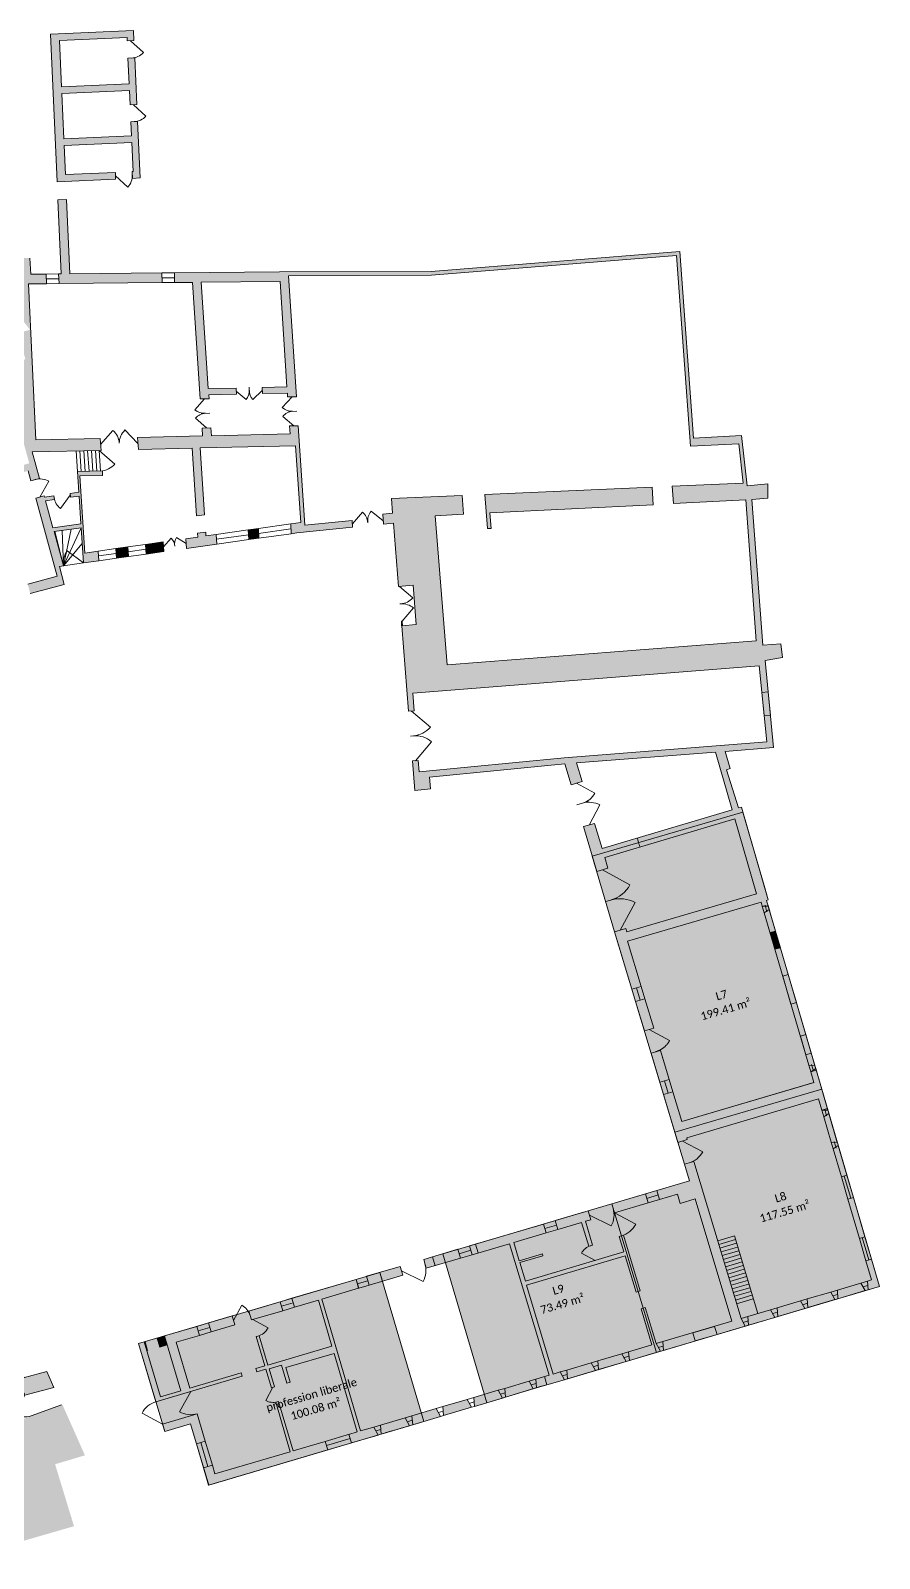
# Model space of a CAD drawing. Header units: centimetres. Extents: x 11703646 to 11712539, y 12092162 to 12100828.
# Drawn here: x 11708148 to 11712539, y 12092918 to 12100828 of the extents above; entities that cross this region are included whole.
import ezdxf

# ---------------------------------------------------------------- set-up
doc = ezdxf.new("R2010")
doc.units = ezdxf.units.CM
doc.header["$LTSCALE"] = 5
doc.linetypes.add('Lijnpatroon-11', pattern=[1.058075, 0.705383, -0.352692])
for name, color, linetype, lineweight in [('_Nieuw-4 massa', 7, 'Continuous', 5), ('Bestaand-4 massa', 7, 'Continuous', 9), ('Tekst-beschrijving', 7, 'Lijnpatroon-11', 13)]:
    doc.layers.add(name, color=color, linetype=linetype, lineweight=lineweight)
doc.layers.add('Bestaand-2 aanzicht', color=7, linetype='Continuous', lineweight=13, true_color=0x555555)
doc.layers.add('Oppervlakte-netto', color=5, linetype='Continuous', lineweight=5, true_color=0x0000ff)
doc.styles.add('Corbel', font='')
doc.styles.get('Corbel').set_extended_font_data('Corbel')

msp = doc.modelspace()

# ---------------------------------------------------------------- hatches: boundary and pattern name
at = {"layer": '_Nieuw-4 massa', "linetype": 'Continuous', "lineweight": 0, "true_color": 0x324a9a}
for points in [[(11711931.4, 12097401.2), (11711943.1, 12097281.8), (11711975, 12097284.3), (11711963.3, 12097403.7)], [(11711973.5, 12096157.7), (11711998.7, 12096071.3), (11712027.2, 12096079.7), (11712002, 12096166)], [(11712039.4, 12095932.2), (11712081.4, 12095788.2), (11712109.9, 12095796.5), (11712067.9, 12095940.5)], [(11712130.2, 12095621.1), (11712158.3, 12095525.2), (11712186.7, 12095533.5), (11712158.7, 12095629.5)], [(11711574.2, 12094086.3), (11711586.8, 12094043.8), (11711699.2, 12094077.1), (11711686.4, 12094119.4)]]:
    msp.add_hatch(color=175, dxfattribs=at).paths.add_polyline_path(points)
at = {"layer": 'Bestaand-4 massa', "linetype": 'Continuous', "lineweight": 0}
for points in [[(11708680.7, 12100827.6), (11708251.1, 12100808.2), (11708285.6, 12100045), (11708588.2, 12100058.7), (11708586.7, 12100093.6), (11708328.9, 12100082), (11708322.2, 12100231.9), (11708671.8, 12100247.6), (11708678.6, 12100097.8), (11708673.6, 12100097.6), (11708675.2, 12100062.6), (11708715.1, 12100064.4), (11708701.9, 12100357.1), (11708666.9, 12100355.5), (11708670.2, 12100282.6), (11708320.6, 12100266.8), (11708310, 12100501.6), (11708659.6, 12100517.4), (11708663, 12100442.4), (11708698, 12100444), (11708687.1, 12100685.8), (11708652.1, 12100684.2), (11708658.1, 12100552.3), (11708308.4, 12100536.6), (11708297.6, 12100775.3), (11708647.3, 12100791.1), (11708648, 12100774.1), (11708683, 12100775.7)], [(11708701.6, 12098721), (11709037.9, 12098728.9), (11709035.2, 12098769.8), (11709081.2, 12098770.9), (11709083.9, 12098729.9), (11709490.8, 12098739.5), (11709488, 12098780.5), (11709533.1, 12098780.5), (11709567.2, 12098266.6), (11709811.3, 12098290.8), (11709814.1, 12098255.9), (11709524.7, 12098227.2), (11709495.6, 12098223.1), (11709493.8, 12098273.3), (11709545.7, 12098280.7), (11709519.4, 12098678.2), (11709025.4, 12098666.6), (11709048.4, 12098320.5), (11709006.6, 12098314.6), (11708983.4, 12098665.6), (11708705.7, 12098659)], [(11708146.6, 12097912.7), (11708322.5, 12097960.7), (11708297.1, 12098053.8), (11708317.7, 12098056.7), (11708269.4, 12098233.8), (11708409.8, 12098253.9), (11708421.9, 12098071.4), (11708500.9, 12098082.5), (11708497.6, 12098132.6), (11708429.6, 12098123), (11708403.2, 12098522.1), (11708521.1, 12098524.9), (11708519.6, 12098547.6), (11708390.5, 12098544.6), (11708397.6, 12098438), (11708352.4, 12098431.5), (11708355.2, 12098411.7), (11708398.9, 12098418), (11708408.5, 12098273.9), (11708264.1, 12098253.2), (11708225.9, 12098393.2), (11708271.1, 12098399.7), (11708268.3, 12098419.5), (11708220.6, 12098412.6), (11708219, 12098418.6), (11708174.6, 12098406.5), (11708284.9, 12098002.3), (11708133.4, 12097961)], [(11710497.4, 12098425.8), (11711362.9, 12098464.2), (11711369.7, 12098373.2), (11710524.2, 12098330.2), (11710530.6, 12098250.4), (11710511.6, 12098249.4)], [(11708951.3, 12098196.7), (11709013.9, 12098205.5), (11709012.5, 12098225.5), (11709054.2, 12098231.4), (11709055.6, 12098211.4), (11709108.1, 12098218.8), (11709111.4, 12098168.8), (11708954.6, 12098146.7)], [(11709329.8, 12098199.7), (11709277.2, 12098192.2), (11709273.9, 12098242.2), (11709326.5, 12098249.7)], [(11708654.8, 12098104.3), (11708592.2, 12098095.5), (11708588.9, 12098145.5), (11708651.5, 12098154.3)], [(11708746.1, 12098117.2), (11708742.8, 12098167.2), (11708834.2, 12098180.1), (11708837.5, 12098130.1)], [(11711403.7, 12095383.1), (11711358.3, 12095534), (11711406.3, 12095548.1), (11711451.7, 12095397.2)], [(11712321.5, 12095072), (11712277.8, 12095221.8), (11712252, 12095204.3), (11712290.4, 12095072.8)], [(11712342.8, 12094893.3), (11712300.5, 12095038.2), (11712326.3, 12095055.6), (11712371.3, 12094901.7)], [(11711154.8, 12094753.8), (11711328.7, 12094805.1), (11711342.3, 12094759.1), (11711168.6, 12094707.8)], [(11712464.3, 12094583), (11712404.9, 12094786.5), (11712376.5, 12094778.1), (11712435.9, 12094574.6)], [(11711032.3, 12094717.5), (11710979.8, 12094702), (11710861.6, 12094667.1), (11710875.2, 12094621), (11710998.4, 12094657.5), (11711035.6, 12094533.9), (11711055.7, 12094539.9), (11711018.6, 12094663.4), (11711046, 12094671.5)], [(11710358.2, 12094518.2), (11710181.7, 12094466.1), (11710195.3, 12094420.1), (11710371.8, 12094472.2)], [(11710059.9, 12094430.1), (11709885.4, 12094378.5), (11709899, 12094332.4), (11710073.5, 12094384)], [(11712481.2, 12094309.1), (11712478, 12094353.4), (11712498.7, 12094359.6), (11712469.5, 12094459.4), (11712498, 12094467.8), (11712539.3, 12094326.3)], [(11709500.5, 12094264.7), (11709831.7, 12094362.6), (11709845.3, 12094316.6), (11709654.1, 12094260.1), (11709855, 12093578), (11709923.4, 12093598.3), (11709945.7, 12093556.7), (11709808.5, 12093516.2), (11709795.4, 12093560.4), (11709837.7, 12093572.9), (11709717.9, 12093979.6), (11709468.6, 12093905.9), (11709490.9, 12093830.2), (11709473.6, 12093825.1), (11709446.2, 12093918.1), (11709382, 12093899.1), (11709409.4, 12093806.1), (11709394, 12093801.5), (11709365.8, 12093897.4), (11709317.8, 12093883.3), (11709312.7, 12093900.5), (11709360.7, 12093914.7), (11709316, 12094066.3), (11709331.4, 12094070.8), (11709376, 12093919.2), (11709706.9, 12094017.1), (11709636.8, 12094254.9), (11709514.1, 12094218.7)], [(11712324.9, 12094262.7), (11712464.9, 12094304.3), (11712443.5, 12094343.2), (11712321.7, 12094307.2)], [(11712014.3, 12094170.6), (11712153.3, 12094211.8), (11712131.8, 12094251.1), (11712011, 12094215.4)], [(11712169.6, 12094216.7), (11712308.6, 12094257.9), (11712287.1, 12094297), (11712166.3, 12094261.3)], [(11709069, 12094137.1), (11709082.6, 12094091.1), (11709204.3, 12094127.1), (11709190.7, 12094173.1)], [(11709277.1, 12094198.7), (11709290.6, 12094152.6), (11709452.7, 12094200.5), (11709439.1, 12094246.6)], [(11711858.1, 12094170.2), (11711976.4, 12094205.2), (11711998, 12094165.8), (11711861.5, 12094125.3)], [(11708706.8, 12094030.1), (11708796.7, 12093729.2), (11709243, 12093861.2), (11709237.9, 12093878.4), (11708971.3, 12093799.6), (11708901.3, 12094037.5), (11709021.2, 12094072.8), (11709007.6, 12094119), (11708841.6, 12094070.1), (11708925.3, 12093786), (11708820.3, 12093755), (11708735.6, 12094038.7)], [(11708735.6, 12094038.7), (11708740.4, 12094040), (11708753.9, 12093994.1), (11708749.3, 12093992.7)], [(11708802.7, 12094058.4), (11708816.2, 12094012.5), (11708855.2, 12094023.9), (11708841.6, 12094070.1)], [(11711086.5, 12093895.4), (11711083, 12093941.1), (11711207.5, 12093977.9), (11711229.3, 12093937.7)], [(11710921.7, 12093893.4), (11711047.4, 12093930.5), (11711070.2, 12093890.5), (11710926.4, 12093847.9)], [(11710445.1, 12093705.1), (11710441.3, 12093751.3), (11710567, 12093788.4), (11710588.9, 12093747.8)], [(11710605.2, 12093752.6), (11710601.5, 12093798.5), (11710727.1, 12093835.8), (11710748.6, 12093796.5)], [(11709088.6, 12093401.5), (11709102.2, 12093355.5), (11709491.5, 12093470.6), (11709416.1, 12093726.7), (11709431.4, 12093731.2), (11709506.9, 12093475.1), (11709672.8, 12093524.2), (11709685.8, 12093479.8), (11709069.4, 12093297), (11709042.5, 12093387.9)], [(11710124.9, 12093610.1), (11710121, 12093656.6), (11710246.7, 12093693.7), (11710268.7, 12093652.8)], [(11710285, 12093657.6), (11710281.2, 12093703.8), (11710406.8, 12093741), (11710428.8, 12093700.3)], [(11708831.2, 12093613.6), (11709010.4, 12093667.1), (11709052.2, 12093525.3), (11709006.1, 12093511.7), (11708975.7, 12093615), (11708842.7, 12093575.3)], [(11709961.9, 12093561.7), (11709958, 12093608.4), (11710086.5, 12093646.3), (11710108.6, 12093605.3)]]:
    msp.add_hatch(color=7, dxfattribs=at).paths.add_polyline_path(points)
at = {"layer": 'Bestaand-4 massa', "linetype": 'Continuous', "lineweight": 0, "transparency": 33554687}
for points in [[(11708293.1, 12099567.4), (11708295.4, 12099517.4), (11708828.2, 12099522.6), (11708827.7, 12099572.6), (11708352.1, 12099567.9), (11708334.7, 12099953.1), (11708289.8, 12099951.1), (11708307.1, 12099567.5)], [(11708174.7, 12098708.6), (11708138.3, 12099515.9), (11708230.3, 12099516.8), (11708228.1, 12099566.7), (11708149, 12099566), (11708145.2, 12099649.9), (11708082.2, 12099649.3), (11708096, 12099343.3), (11708144.8, 12099278.4), (11708084.3, 12099261.9), (11708121.4, 12099125.9), (11707988.3, 12099089.6), (11708082.5, 12098744.2), (11707459.3, 12098574.2), (11707466.4, 12098548.1), (11707516.5, 12098561.8), (11707523.1, 12098537.7), (11707542.8, 12098543), (11707536.2, 12098567.2), (11707786, 12098635.3), (11707792.6, 12098611.2), (11707807.1, 12098615.2), (11707800.5, 12098639.3), (11707975.1, 12098686.9), (11707985.7, 12098648.3), (11708000.1, 12098652.3), (11707989.6, 12098690.9), (11708104.4, 12098722.2), (11708141.3, 12098587.1), (11708026.5, 12098555.8), (11708025.1, 12098560.6), (11708010.7, 12098556.7), (11708012, 12098551.9), (11707837.4, 12098504.2), (11707830.8, 12098528.3), (11707816.3, 12098524.4), (11707822.9, 12098500.3), (11707573, 12098432.1), (11707566.4, 12098456.2), (11707546.8, 12098450.9), (11707553.4, 12098426.7), (11707522.5, 12098418.3), (11707532, 12098383.6), (11707562.9, 12098392), (11707618.9, 12098186.5), (11707638.6, 12098191.9), (11707582.5, 12098397.4), (11708135.9, 12098548.3), (11708149.9, 12098497.2), (11708194.2, 12098509.3), (11708156.9, 12098646.1), (11708512.5, 12098654.5), (11708508.4, 12098716.4)], [(11711791.3, 12096746.2), (11711903.5, 12096359.2), (11711232.3, 12096162.3), (11711227.2, 12096179.4), (11711169.7, 12096162.4), (11711258.9, 12095865.1), (11711306.8, 12095879.1), (11711236.3, 12096113.5), (11711927.2, 12096316.1), (11711933.4, 12096295), (11711964.6, 12096294.2), (11711955.7, 12096324.5), (11711964.4, 12096328.2), (11711825.2, 12096808), (11711810.2, 12096803.6), (11711748.8, 12097001), (11711767.1, 12097007.3), (11711740.9, 12097095.9), (11711991.5, 12097115.5), (11711947.4, 12097565.8), (11712038.6, 12097581.3), (11712030.1, 12097653.5), (11711935.7, 12097646.6), (11711880.1, 12098399.2), (11711962.5, 12098406.9), (11711962.5, 12098480.9), (11711854.4, 12098470.8), (11711826, 12098731.6), (11711578.2, 12098718.1), (11711506.4, 12099684.1), (11710220.2, 12099581.1), (11709435.2, 12099578.5), (11708892.7, 12099573.2), (11708893.2, 12099523.2), (11708985.2, 12099524.1), (11709025.2, 12098920.6), (11709071.2, 12098921.7), (11709069.8, 12098941.7), (11709213.6, 12098945.1), (11709211.4, 12098977.1), (11709067.7, 12098973.8), (11709031.3, 12099524.5), (11709438.5, 12099528.5), (11709474.6, 12098983.3), (11709345.5, 12098980.3), (11709347.7, 12098948.2), (11709476.7, 12098951.3), (11709478.1, 12098931.3), (11709523.1, 12098932.3), (11709481.6, 12099558.6), (11710221.8, 12099561.1), (11711488.8, 12099662.6), (11711562.2, 12098675.3), (11711811.8, 12098689), (11711833.9, 12098485.2), (11711467.9, 12098468.9), (11711474.6, 12098378.5), (11711848.2, 12098397.6), (11711902, 12097668.5), (11710303.6, 12097543.6), (11710241.4, 12098315.8), (11710388.3, 12098323.2), (11710380.5, 12098420.6), (11710014.8, 12098404.4), (11710020.9, 12098328.7), (11709970.2, 12098323.7), (11709974.3, 12098271.8), (11710025.1, 12098276.9), (11710051.6, 12097948.9), (11710127.1, 12097956.4), (11710143.5, 12097753), (11710068.1, 12097745.5), (11710103.8, 12097303.8), (11710133.3, 12097306.2), (11710125.9, 12097398), (11711918, 12097538.1), (11711956.5, 12097144.9), (11710908.9, 12097063), (11710158.7, 12096989.6), (11710154, 12097049), (11710124.1, 12097046.6), (11710136.3, 12096894), (11710217, 12096901.9), (11710212.1, 12096962.7), (11710912, 12097031.1), (11710944.1, 12096923), (11711001.6, 12096940.1), (11710973.1, 12097035.9), (11711691, 12097092), (11711777.4, 12096793.8), (11711104.2, 12096594.1), (11711065.8, 12096723.4), (11711008.3, 12096706.3), (11711077.3, 12096473.9), (11711134.8, 12096491), (11711118.3, 12096546.6)], [(11711969.3, 12096277.9), (11712205.1, 12095470.6), (11712174, 12095471.4), (11711943.5, 12096260.4)], [(11711278.2, 12095800.9), (11711323.5, 12095649.9), (11711371.5, 12095664), (11711326.1, 12095814.9)], [(11712209.9, 12095454.3), (11712184, 12095436.8), (11712200.3, 12095381.2), (11711516.7, 12095180.7), (11711470.9, 12095333), (11711423, 12095318.9), (11711497.2, 12095071.8), (11711545.2, 12095086), (11711542.3, 12095095.6), (11712224.8, 12095297.4), (11712241.9, 12095238.8), (11712273, 12095238)], [(11711422.6, 12093995.1), (11711845.2, 12094120.4), (11711823.6, 12094160), (11711579.2, 12094973), (11711531.2, 12094958.8), (11711557.1, 12094872.7), (11711388.1, 12094822.7), (11711401.7, 12094776.7), (11711494.2, 12094804), (11711508.6, 12094756.1), (11711585.3, 12094778.8), (11711775.6, 12094145.8), (11711419, 12094040.4)], [(11710764.9, 12093801.4), (11710761.5, 12093846.2), (11710830.1, 12093866.3), (11710625.4, 12094547.2), (11710432.2, 12094490.1), (11710418.6, 12094536.1), (11710801.2, 12094649.2), (11710814.8, 12094603.2), (11710647.4, 12094553.7), (11710675.9, 12094458.9), (11710795.8, 12094494.3), (11710798.7, 12094484.8), (11710678.8, 12094449.3), (11710707.6, 12094353.5), (11711217.8, 12094504.4), (11711193.6, 12094584.8), (11711215.7, 12094591.3), (11711302.1, 12094303.7), (11711280.1, 12094297), (11711223.8, 12094484.3), (11710713.6, 12094333.4), (11710852.1, 12093872.8), (11710887.2, 12093883.2), (11710910.1, 12093843.1)], [(11711245.6, 12093942.6), (11711406.3, 12093990.2), (11711384.4, 12094030.1), (11711328, 12094217.5), (11711306, 12094210.8), (11711362.3, 12094023.6), (11711242, 12093988.1)], [(11707797.3, 12092918), (11707949, 12092962), (11707731.9, 12093657.4), (11708115.7, 12093773.1), (11708118.9, 12093762.6), (11708268.4, 12093803.3), (11708231.8, 12093885.6), (11708116.1, 12093854), (11708087.9, 12093871.2), (11708040, 12093856.7), (11708044.9, 12093840.6), (11707659.2, 12093724.2), (11707882.3, 12092994.7), (11707783.4, 12092966)]]:
    msp.add_hatch(color=7, dxfattribs=at).paths.add_polyline_path(points)
at = {"layer": 'Bestaand-4 massa', "linetype": 'Continuous', "lineweight": 0, "true_color": 0x4c4c4c, "transparency": 33554623}
msp.add_hatch(color=251, dxfattribs=at).paths.add_polyline_path([(11708312.4, 12093714.9), (11708429.4, 12093451.8), (11708275.2, 12093405.7), (11708372.7, 12093084.8), (11707949, 12092962), (11707776.1, 12093516.2), (11708155.5, 12093656.8), (11708155.5, 12093656.8)])
at = {"layer": 'Oppervlakte-netto', "linetype": 'Continuous', "lineweight": 0, "true_color": 0x9a3830, "transparency": 33554585}
msp.add_hatch(color=17, dxfattribs=at).paths.add_polyline_path([(11711053.4, 12096554.3), (11711169.7, 12096162.4), (11711188.4, 12096099.9), (11711481.4, 12095124.5), (11712241.1, 12095347.2), (11711955.7, 12096324.5), (11711964.4, 12096328.2), (11711946.7, 12096389.3), (11711832.8, 12096781.9)])
at = {"layer": 'Oppervlakte-netto', "linetype": 'Continuous', "lineweight": 0, "true_color": 0x799463, "transparency": 33554585}
msp.add_hatch(color=75, dxfattribs=at).paths.add_polyline_path([(11711154.8, 12094753.8), (11711386.1, 12093984.2), (11712539.3, 12094326.3), (11712241.1, 12095347.2), (11711481.4, 12095124.5), (11711557.1, 12094872.7), (11711480.4, 12094850)])
at = {"layer": 'Oppervlakte-netto', "linetype": 'Continuous', "lineweight": 0, "true_color": 0xeeeeee}
msp.add_hatch(color=7, dxfattribs=at).paths.add_polyline_path([(11711386.1, 12093984.2), (11711154.8, 12094753.8), (11710280, 12094495.1), (11710508, 12093723.8), (11710605.2, 12093752.6), (11710783.7, 12093807.3), (11710818.3, 12093817.5), (11710898.8, 12093839.7)])
at = {"layer": 'Oppervlakte-netto', "linetype": 'Continuous', "lineweight": 0, "true_color": 0xff7f00, "transparency": 33554585}
msp.add_hatch(color=30, dxfattribs=at).paths.add_polyline_path([(11708706.8, 12094030.1), (11708842.7, 12093575.3), (11708975.7, 12093615), (11709070.3, 12093297.2), (11710182.6, 12093627.2), (11709954.2, 12094398.8)])

# ---------------------------------------------------------------- linework, layer by layer
at = {"layer": '_Nieuw-4 massa', "flags": 128}
for points in [[(11711931.4, 12097401.2), (11711943.1, 12097281.8), (11711975, 12097284.3), (11711963.3, 12097403.7)], [(11711973.5, 12096157.7), (11711998.7, 12096071.3), (11712027.2, 12096079.7), (11712002, 12096166)], [(11712039.4, 12095932.2), (11712081.4, 12095788.2), (11712109.9, 12095796.5), (11712067.9, 12095940.5)], [(11712130.2, 12095621.1), (11712158.3, 12095525.2), (11712186.7, 12095533.5), (11712158.7, 12095629.5)], [(11711574.2, 12094086.3), (11711586.8, 12094043.8), (11711699.2, 12094077.1), (11711686.4, 12094119.4)]]:
    msp.add_lwpolyline(points, close=True, dxfattribs=at)
at = {"layer": 'Bestaand-2 aanzicht'}
for p, q in [((11708228.1, 12099566.7), (11708293.1, 12099567.4)), ((11708827.7, 12099572.6), (11708892.7, 12099573.2)), ((11708828, 12099547.6), (11708893, 12099548.2)), ((11708229.2, 12099541.7), (11708294.2, 12099542.4)), ((11708230.3, 12099516.8), (11708295.4, 12099517.4)), ((11708828.2, 12099522.6), (11708893.2, 12099523.2))]:
    msp.add_line(p, q, dxfattribs=at)
at = {"layer": 'Bestaand-4 massa'}
for p, q in [((11708156.9, 12098646.1), (11708194.2, 12098509.3)), ((11708135.9, 12098548.3), (11708149.9, 12098497.2)), ((11708149.9, 12098497.2), (11708194.2, 12098509.3)), ((11711369.7, 12098373.2), (11711362.9, 12098464.2)), ((11709006.6, 12098314.6), (11709048.4, 12098320.5)), ((11709971.5, 12098306.7), (11709974.3, 12098271.8)), ((11708317.7, 12098056.7), (11708273.2, 12098234.3)), ((11709108.1, 12098218.8), (11709273.9, 12098242.2)), ((11709109.7, 12098193.8), (11709275.5, 12098217.2)), ((11709326.5, 12098249.7), (11709493.8, 12098273.3)), ((11709328.1, 12098224.7), (11709494.7, 12098248.2)), ((11709329.8, 12098199.7), (11709495.6, 12098223.1)), ((11709974.3, 12098271.8), (11710025.1, 12098276.9)), ((11710025.1, 12098276.9), (11710051.6, 12097948.9)), ((11708497.6, 12098132.6), (11708588.9, 12098145.5)), ((11708651.5, 12098154.3), (11708742.8, 12098167.2)), ((11708653.1, 12098129.3), (11708744.5, 12098142.2)), ((11709111.4, 12098168.8), (11709277.2, 12098192.2)), ((11708297.1, 12098053.8), (11708317.7, 12098056.7)), ((11708317.7, 12098056.7), (11708421.9, 12098071.4)), ((11708499.2, 12098107.6), (11708590.6, 12098120.5)), ((11708500.9, 12098082.5), (11708592.2, 12098095.5)), ((11708654.8, 12098104.3), (11708746.1, 12098117.2)), ((11710056.5, 12097949.3), (11710056.5, 12097949.4)), ((11710063.7, 12097859.6), (11710058.7, 12097859.2)), ((11710066.2, 12097769.5), (11710070.9, 12097769.9)), ((11710067.8, 12097745.5), (11710066.2, 12097769.5)), ((11710067.8, 12097745.5), (11710068.1, 12097745.5)), ((11710070.9, 12097769.9), (11710072.8, 12097746)), ((11710072.6, 12097746), (11710070.9, 12097769.9)), ((11710143.6, 12097177.6), (11710113.7, 12097175.2)), ((11710158.7, 12096989.6), (11710908.9, 12097063)), ((11710131.4, 12096954.8), (11710132.1, 12096954.9)), ((11711810.2, 12096803.6), (11711748.8, 12097001)), ((11711181, 12096335.2), (11711123.5, 12096318.1)), ((11711933.4, 12096295), (11711943.5, 12096260.4)), ((11711947.7, 12096299.2), (11711957.7, 12096264.6)), ((11711961.9, 12096303.3), (11711972, 12096268.8)), ((11711258.9, 12095865.1), (11711278.2, 12095800.9)), ((11711282.8, 12095872.1), (11711302.1, 12095807.9)), ((11711306.8, 12095879.1), (11711326.1, 12095814.9)), ((11711312.7, 12095685.7), (11711312.7, 12095685.7)), ((11711406.3, 12095548.1), (11711418.7, 12095506.8)), ((11712174, 12095471.4), (11712184, 12095436.8)), ((11712188.2, 12095475.6), (11712198.3, 12095441)), ((11712202.4, 12095479.7), (11712212.5, 12095445.2)), ((11711403.7, 12095383.1), (11711423, 12095318.9)), ((11711427.7, 12095390.1), (11711447, 12095326)), ((11711451.7, 12095397.2), (11711470.9, 12095333)), ((11712224.8, 12095297.4), (11711542.3, 12095095.6)), ((11712270.3, 12095247.2), (11712241.9, 12095238.8)), ((11712241.9, 12095238.8), (11712252, 12095204.3)), ((11712266.2, 12095208.5), (11712256.1, 12095243)), ((11712270.3, 12095247.2), (11712280.4, 12095212.7)), ((11711542.3, 12095095.6), (11711545.2, 12095086)), ((11712290.4, 12095072.8), (11712300.5, 12095038.2)), ((11712304.6, 12095077), (11712314.7, 12095042.4)), ((11712318.8, 12095081.2), (11712328.9, 12095046.6)), ((11711531.2, 12094958.8), (11711557.1, 12094872.7)), ((11712371.3, 12094901.7), (11712342.8, 12094893.3)), ((11712342.8, 12094893.3), (11712376.5, 12094778.1)), ((11712357, 12094897.5), (11712390.7, 12094782.3)), ((11712371.3, 12094901.7), (11712404.9, 12094786.5)), ((11711328.7, 12094805.1), (11711388.1, 12094822.7)), ((11711494.2, 12094804), (11711508.6, 12094756.1)), ((11711335.5, 12094782.1), (11711394.9, 12094799.7)), ((11711342.3, 12094759.1), (11711401.7, 12094776.7)), ((11711585.3, 12094778.8), (11711508.6, 12094756.1)), ((11710794.7, 12094647.3), (11710859, 12094666.3)), ((11710808, 12094626.2), (11710868.4, 12094644.1)), ((11710861.6, 12094667.1), (11710875.4, 12094621.1)), ((11711016.9, 12094713), (11710979.8, 12094702)), ((11710998.4, 12094657.5), (11711035.6, 12094533.9)), ((11711030.5, 12094667), (11711018.6, 12094663.4)), ((11711018.6, 12094663.4), (11711030.5, 12094667)), ((11711018.6, 12094663.4), (11711055.7, 12094539.9)), ((11710814.8, 12094603.2), (11710875.2, 12094621)), ((11711215.7, 12094591.3), (11711193.6, 12094584.8)), ((11711195.1, 12094581.1), (11711194.7, 12094581)), ((11711789, 12094587.7), (11711702.7, 12094562.2)), ((11711794.6, 12094568.5), (11711708.4, 12094543)), ((11711789, 12094587.7), (11711909.9, 12094185.5)), ((11712435.9, 12094574.6), (11712469.5, 12094459.4)), ((11712450.1, 12094578.8), (11712483.8, 12094463.6)), ((11712464.3, 12094583), (11712498, 12094467.8)), ((11710365, 12094495.2), (11710425.4, 12094513.1)), ((11710371.8, 12094472.2), (11710432.2, 12094490.1)), ((11710385.2, 12094526.2), (11710449.5, 12094545.2)), ((11710449.5, 12094545.2), (11710463.3, 12094499.3)), ((11710798.7, 12094484.8), (11710678.8, 12094449.3)), ((11711217.8, 12094504.4), (11710707.6, 12094353.5)), ((11710795.8, 12094494.3), (11710798.7, 12094484.8)), ((11711055.7, 12094539.9), (11711035.6, 12094533.9)), ((11711800.3, 12094549.4), (11711714.2, 12094523.9)), ((11711806, 12094530.2), (11711719.9, 12094504.7)), ((11711811.6, 12094511), (11711725.7, 12094485.6)), ((11711817.3, 12094491.8), (11711731.4, 12094466.4)), ((11710073.5, 12094384.1), (11710059.9, 12094430.1)), ((11710240.9, 12094433.5), (11710227.3, 12094479.6)), ((11711823, 12094472.6), (11711737.2, 12094447.3)), ((11711828.7, 12094453.5), (11711743, 12094428.1)), ((11711834.3, 12094434.3), (11711748.7, 12094409)), ((11711840, 12094415.1), (11711754.5, 12094389.8)), ((11709831.7, 12094362.6), (11709845.5, 12094316.6)), ((11709838.5, 12094339.6), (11709892.3, 12094355.3)), ((11709845.5, 12094316.6), (11709899, 12094332.4)), ((11709890, 12094379.8), (11709954.2, 12094398.8)), ((11709954.2, 12094398.8), (11709968, 12094352.9)), ((11711845.7, 12094395.9), (11711760.2, 12094370.7)), ((11711851.3, 12094376.7), (11711766, 12094351.5)), ((11711857, 12094357.6), (11711771.7, 12094332.4)), ((11711862.7, 12094338.4), (11711777.5, 12094313.2)), ((11712443.5, 12094343.2), (11712478, 12094353.4)), ((11712454.2, 12094323.7), (11712479.6, 12094331.2)), ((11709439.1, 12094246.6), (11709500.5, 12094264.7)), ((11711280.1, 12094297), (11711302.1, 12094303.7)), ((11711868.3, 12094319.2), (11711783.3, 12094294)), ((11711874, 12094300), (11711789, 12094274.9)), ((11711879.7, 12094280.8), (11711794.8, 12094255.7)), ((11711885.4, 12094261.7), (11711800.5, 12094236.6)), ((11712131.8, 12094251.1), (11712166.3, 12094261.3)), ((11712287.1, 12094297), (11712321.7, 12094307.2)), ((11712297.9, 12094277.5), (11712323.3, 12094285)), ((11712308.6, 12094257.9), (11712324.9, 12094262.7)), ((11712452.4, 12094300.6), (11712486.9, 12094310.8)), ((11709445.9, 12094223.5), (11709507.3, 12094241.7)), ((11709452.7, 12094200.5), (11709514.1, 12094218.7)), ((11711306, 12094210.8), (11711328, 12094217.5)), ((11711823.6, 12094160), (11711858.1, 12094170.2)), ((11711976.4, 12094205.2), (11712011, 12094215.4)), ((11711987.2, 12094185.5), (11712012.6, 12094193)), ((11711998, 12094165.8), (11712014.3, 12094170.6)), ((11712142.5, 12094231.5), (11712168, 12094239)), ((11712172.4, 12094217.5), (11712206.9, 12094227.7)), ((11709007.6, 12094119), (11709069, 12094137.1)), ((11709014.4, 12094095.9), (11709075.8, 12094114.1)), ((11709021.2, 12094072.8), (11709082.6, 12094091.1)), ((11711834.4, 12094140.2), (11711859.8, 12094147.7)), ((11711845.2, 12094120.4), (11711861.5, 12094125.3)), ((11708925.3, 12093786), (11708841.7, 12094069.9)), ((11708971.3, 12093799.6), (11708901.3, 12094037.5)), ((11711384.5, 12094030.2), (11711419, 12094040.4)), ((11711395.3, 12094010.2), (11711420.8, 12094017.7)), ((11708720.6, 12093984.1), (11708720.4, 12093984)), ((11711047.4, 12093930.5), (11711083, 12093941.1)), ((11711207.5, 12093977.9), (11711242, 12093988.1)), ((11711216.2, 12093957.3), (11711243.8, 12093965.3)), ((11711229.3, 12093937.7), (11711245.6, 12093942.6)), ((11710818.3, 12093817.5), (11710806.1, 12093859.2)), ((11710887.2, 12093883.2), (11710921.7, 12093893.4)), ((11710898.6, 12093863.1), (11710924.1, 12093870.6)), ((11711058.8, 12093910.5), (11711084.8, 12093918.2)), ((11711070.2, 12093890.5), (11711086.5, 12093895.4)), ((11708925.3, 12093786), (11708820.3, 12093755)), ((11709409.4, 12093806.1), (11709394, 12093801.5)), ((11709762.3, 12093829.1), (11709762.3, 12093829)), ((11710567, 12093788.4), (11710601.5, 12093798.5)), ((11710577.9, 12093768.1), (11710603.3, 12093775.7)), ((11710727.1, 12093835.8), (11710761.5, 12093846.2)), ((11710737.9, 12093816.2), (11710763.2, 12093823.8)), ((11710748.6, 12093796.5), (11710764.9, 12093801.4)), ((11710910.1, 12093843.1), (11710926.4, 12093847.9)), ((11709431.4, 12093731.2), (11709416.1, 12093726.7)), ((11710246.7, 12093693.7), (11710281.2, 12093703.8)), ((11710406.8, 12093741), (11710441.3, 12093751.2)), ((11710417.8, 12093720.6), (11710443.2, 12093728.1)), ((11710428.8, 12093700.3), (11710445.1, 12093705.1)), ((11710588.9, 12093747.8), (11710605.2, 12093752.6)), ((11709010.4, 12093667.1), (11708831.2, 12093613.6)), ((11710086.5, 12093646.3), (11710121, 12093656.5)), ((11710097.6, 12093625.8), (11710123, 12093633.3)), ((11710142.4, 12093615.3), (11710176.9, 12093625.5)), ((11710257.7, 12093673.2), (11710283.1, 12093680.7)), ((11710268.7, 12093652.8), (11710285, 12093657.6)), ((11709672.8, 12093524.2), (11709797.4, 12093561)), ((11709679.3, 12093502), (11709802, 12093538.3)), ((11709923.4, 12093598.3), (11709958, 12093608.4)), ((11709934.4, 12093577.8), (11709960, 12093585.1)), ((11709983.1, 12093567.7), (11710017.4, 12093578.2)), ((11709006.1, 12093511.7), (11709042.5, 12093387.9)), ((11709029.1, 12093518.5), (11709065.6, 12093394.7)), ((11709052.2, 12093525.3), (11709088.6, 12093401.5)), ((11709685.8, 12093479.8), (11709810.4, 12093516.8)), ((11709115.4, 12093310.5), (11709115.4, 12093310.6)), ((11708354.7, 12093131.6), (11708354.1, 12093131.4))]:
    msp.add_line(p, q, dxfattribs=at)
at = {"layer": 'Bestaand-4 massa', "linetype": 'Continuous', "lineweight": 9, "flags": 128}
for points in [[(11708680.7, 12100827.6), (11708251.1, 12100808.2), (11708285.6, 12100045), (11708588.2, 12100058.7), (11708586.7, 12100093.6), (11708328.9, 12100082), (11708322.2, 12100231.9), (11708671.8, 12100247.6), (11708678.6, 12100097.8), (11708673.6, 12100097.6), (11708675.2, 12100062.6), (11708715.1, 12100064.4), (11708701.9, 12100357.1), (11708666.9, 12100355.5), (11708670.2, 12100282.6), (11708320.6, 12100266.8), (11708310, 12100501.6), (11708659.6, 12100517.4), (11708663, 12100442.4), (11708698, 12100444), (11708687.1, 12100685.8), (11708652.1, 12100684.2), (11708658.1, 12100552.3), (11708308.4, 12100536.6), (11708297.6, 12100775.3), (11708647.3, 12100791.1), (11708648, 12100774.1), (11708683, 12100775.7)], [(11708293.1, 12099567.4), (11708295.4, 12099517.4), (11708828.2, 12099522.6), (11708827.7, 12099572.6), (11708352.1, 12099567.9), (11708334.7, 12099953.1), (11708289.8, 12099951.1), (11708307.1, 12099567.5)], [(11711791.3, 12096746.2), (11711903.5, 12096359.2), (11711232.3, 12096162.3), (11711227.2, 12096179.4), (11711169.7, 12096162.4), (11711258.9, 12095865.1), (11711306.8, 12095879.1), (11711236.3, 12096113.5), (11711927.2, 12096316.1), (11711933.4, 12096295), (11711964.6, 12096294.2), (11711955.7, 12096324.5), (11711964.4, 12096328.2), (11711825.2, 12096808), (11711810.2, 12096803.6), (11711748.8, 12097001), (11711767.1, 12097007.3), (11711740.9, 12097095.9), (11711991.5, 12097115.5), (11711947.4, 12097565.8), (11712038.6, 12097581.3), (11712030.1, 12097653.5), (11711935.7, 12097646.6), (11711880.1, 12098399.2), (11711962.5, 12098406.9), (11711962.5, 12098480.9), (11711854.4, 12098470.8), (11711826, 12098731.6), (11711578.2, 12098718.1), (11711506.4, 12099684.1), (11710220.2, 12099581.1), (11709435.2, 12099578.5), (11708892.7, 12099573.2), (11708893.2, 12099523.2), (11708985.2, 12099524.1), (11709025.2, 12098920.6), (11709071.2, 12098921.7), (11709069.8, 12098941.7), (11709213.6, 12098945.1), (11709211.4, 12098977.1), (11709067.7, 12098973.8), (11709031.3, 12099524.5), (11709438.5, 12099528.5), (11709474.6, 12098983.3), (11709345.5, 12098980.3), (11709347.7, 12098948.2), (11709476.7, 12098951.3), (11709478.1, 12098931.3), (11709523.1, 12098932.3), (11709481.6, 12099558.6), (11710221.8, 12099561.1), (11711488.8, 12099662.6), (11711562.2, 12098675.3), (11711811.8, 12098689), (11711833.9, 12098485.2), (11711467.9, 12098468.9), (11711474.6, 12098378.5), (11711848.2, 12098397.6), (11711902, 12097668.5), (11710303.6, 12097543.6), (11710241.4, 12098315.8), (11710388.3, 12098323.2), (11710380.5, 12098420.6), (11710014.8, 12098404.4), (11710020.9, 12098328.7), (11709970.2, 12098323.7), (11709974.3, 12098271.8), (11710025.1, 12098276.9), (11710051.6, 12097948.9), (11710127.1, 12097956.4), (11710143.5, 12097753), (11710068.1, 12097745.5), (11710103.8, 12097303.8), (11710133.3, 12097306.2), (11710125.9, 12097398), (11711918, 12097538.1), (11711956.5, 12097144.9), (11710908.9, 12097063), (11710158.7, 12096989.6), (11710154, 12097049), (11710124.1, 12097046.6), (11710136.3, 12096894), (11710217, 12096901.9), (11710212.1, 12096962.7), (11710912, 12097031.1), (11710944.1, 12096923), (11711001.6, 12096940.1), (11710973.1, 12097035.9), (11711691, 12097092), (11711777.4, 12096793.8), (11711104.2, 12096594.1), (11711065.8, 12096723.4), (11711008.3, 12096706.3), (11711077.3, 12096473.9), (11711134.8, 12096491), (11711118.3, 12096546.6)], [(11708701.6, 12098721), (11709037.9, 12098728.9), (11709035.2, 12098769.8), (11709081.2, 12098770.9), (11709083.9, 12098729.9), (11709490.8, 12098739.5), (11709488, 12098780.5), (11709533.1, 12098780.5), (11709567.2, 12098266.6), (11709811.3, 12098290.8), (11709814.1, 12098255.9), (11709524.7, 12098227.2), (11709495.6, 12098223.1), (11709493.8, 12098273.3), (11709545.7, 12098280.7), (11709519.4, 12098678.2), (11709025.4, 12098666.6), (11709048.4, 12098320.5), (11709006.6, 12098314.6), (11708983.4, 12098665.6), (11708705.7, 12098659)], [(11710497.4, 12098425.8), (11711362.9, 12098464.2), (11711369.7, 12098373.2), (11710524.2, 12098330.2), (11710530.6, 12098250.4), (11710511.6, 12098249.4)], [(11708951.3, 12098196.7), (11709013.9, 12098205.5), (11709012.5, 12098225.5), (11709054.2, 12098231.4), (11709055.6, 12098211.4), (11709108.1, 12098218.8), (11709111.4, 12098168.8), (11708954.6, 12098146.7)], [(11709329.8, 12098199.7), (11709277.2, 12098192.2), (11709273.9, 12098242.2), (11709326.5, 12098249.7)], [(11708654.8, 12098104.3), (11708592.2, 12098095.5), (11708588.9, 12098145.5), (11708651.5, 12098154.3)], [(11708746.1, 12098117.2), (11708742.8, 12098167.2), (11708834.2, 12098180.1), (11708837.5, 12098130.1)], [(11711969.3, 12096277.9), (11712205.1, 12095470.6), (11712174, 12095471.4), (11711943.5, 12096260.4)], [(11711278.2, 12095800.9), (11711323.5, 12095649.9), (11711371.5, 12095664), (11711326.1, 12095814.9)], [(11711403.7, 12095383.1), (11711358.3, 12095534), (11711406.3, 12095548.1), (11711451.7, 12095397.2)], [(11712209.9, 12095454.3), (11712184, 12095436.8), (11712200.3, 12095381.2), (11711516.7, 12095180.7), (11711470.9, 12095333), (11711423, 12095318.9), (11711497.2, 12095071.8), (11711545.2, 12095086), (11711542.3, 12095095.6), (11712224.8, 12095297.4), (11712241.9, 12095238.8), (11712273, 12095238)], [(11712321.5, 12095072), (11712277.8, 12095221.8), (11712252, 12095204.3), (11712290.4, 12095072.8)], [(11712342.8, 12094893.3), (11712300.5, 12095038.2), (11712326.3, 12095055.6), (11712371.3, 12094901.7)], [(11711422.6, 12093995.1), (11711845.2, 12094120.4), (11711823.6, 12094160), (11711823.6, 12094160), (11711579.2, 12094973), (11711531.2, 12094958.8), (11711557.1, 12094872.7), (11711388.1, 12094822.7), (11711401.7, 12094776.7), (11711494.2, 12094804), (11711508.6, 12094756.1), (11711585.3, 12094778.8), (11711775.6, 12094145.8), (11711419, 12094040.4)], [(11711154.8, 12094753.8), (11711328.7, 12094805.1), (11711342.3, 12094759.1), (11711168.6, 12094707.8)], [(11712464.3, 12094583), (11712404.9, 12094786.5), (11712376.5, 12094778.1), (11712435.9, 12094574.6)], [(11710764.9, 12093801.4), (11710761.5, 12093846.2), (11710830.1, 12093866.3), (11710625.4, 12094547.2), (11710432.2, 12094490.1), (11710418.6, 12094536.1), (11710801.2, 12094649.2), (11710814.8, 12094603.2), (11710647.4, 12094553.7), (11710675.9, 12094458.9), (11710795.8, 12094494.3), (11710798.7, 12094484.8), (11710678.8, 12094449.3), (11710707.6, 12094353.5), (11711217.8, 12094504.4), (11711193.6, 12094584.8), (11711215.7, 12094591.3), (11711302.1, 12094303.7), (11711280.1, 12094297), (11711223.8, 12094484.3), (11710713.6, 12094333.4), (11710852.1, 12093872.8), (11710887.2, 12093883.2), (11710910.1, 12093843.1)], [(11711032.3, 12094717.5), (11710979.8, 12094702), (11710861.6, 12094667.1), (11710875.2, 12094621), (11710998.4, 12094657.5), (11711035.6, 12094533.9), (11711055.7, 12094539.9), (11711018.6, 12094663.4), (11711046, 12094671.5)], [(11710358.2, 12094518.2), (11710181.7, 12094466.1), (11710195.3, 12094420.1), (11710371.8, 12094472.2)], [(11710059.9, 12094430.1), (11709885.4, 12094378.5), (11709899, 12094332.4), (11710073.5, 12094384)], [(11712481.2, 12094309.1), (11712478, 12094353.4), (11712498.7, 12094359.6), (11712469.5, 12094459.4), (11712498, 12094467.8), (11712539.3, 12094326.3)], [(11709500.5, 12094264.7), (11709831.7, 12094362.6), (11709845.3, 12094316.6), (11709654.1, 12094260.1), (11709855, 12093578), (11709923.4, 12093598.3), (11709923.4, 12093598.3), (11709945.7, 12093556.7), (11709808.5, 12093516.2), (11709795.4, 12093560.4), (11709837.7, 12093572.9), (11709717.9, 12093979.6), (11709468.6, 12093905.9), (11709490.9, 12093830.2), (11709473.6, 12093825.1), (11709446.2, 12093918.1), (11709382, 12093899.1), (11709409.4, 12093806.1), (11709394, 12093801.5), (11709365.8, 12093897.4), (11709317.8, 12093883.3), (11709312.7, 12093900.5), (11709360.7, 12093914.7), (11709316, 12094066.3), (11709331.4, 12094070.8), (11709376, 12093919.2), (11709706.9, 12094017.1), (11709636.8, 12094254.9), (11709514.1, 12094218.7)], [(11712324.9, 12094262.7), (11712464.9, 12094304.3), (11712443.5, 12094343.2), (11712321.7, 12094307.2)], [(11712014.3, 12094170.6), (11712153.3, 12094211.8), (11712131.8, 12094251.1), (11712011, 12094215.4)], [(11712169.6, 12094216.7), (11712308.6, 12094257.9), (11712287.1, 12094297), (11712166.3, 12094261.3)], [(11709069, 12094137.1), (11709082.6, 12094091.1), (11709204.3, 12094127.1), (11709190.7, 12094173.1)], [(11709277.1, 12094198.7), (11709290.6, 12094152.6), (11709452.7, 12094200.5), (11709439.1, 12094246.6)], [(11711245.6, 12093942.6), (11711406.3, 12093990.2), (11711384.4, 12094030.1), (11711328, 12094217.5), (11711306, 12094210.8), (11711362.3, 12094023.6), (11711242, 12093988.1)], [(11711858.1, 12094170.2), (11711976.4, 12094205.2), (11711998, 12094165.8), (11711861.5, 12094125.3)], [(11708706.8, 12094030.1), (11708796.7, 12093729.2), (11709243, 12093861.2), (11709237.9, 12093878.4), (11708971.3, 12093799.6), (11708901.3, 12094037.5), (11709021.2, 12094072.8), (11709007.6, 12094119), (11708841.6, 12094070.1), (11708925.3, 12093786), (11708820.3, 12093755), (11708735.6, 12094038.7)], [(11711086.5, 12093895.4), (11711083, 12093941.1), (11711207.5, 12093977.9), (11711229.3, 12093937.7)], [(11707797.3, 12092918), (11707949, 12092962), (11707731.9, 12093657.4), (11708115.7, 12093773.1), (11708118.9, 12093762.6), (11708268.4, 12093803.3), (11708231.8, 12093885.6), (11708116.1, 12093854), (11708087.9, 12093871.2), (11708040, 12093856.7), (11708044.9, 12093840.6), (11707659.2, 12093724.2), (11707882.3, 12092994.7), (11707783.4, 12092966)], [(11710921.7, 12093893.4), (11711047.4, 12093930.5), (11711070.2, 12093890.5), (11710926.4, 12093847.9)], [(11710445.1, 12093705.1), (11710441.3, 12093751.3), (11710567, 12093788.4), (11710588.9, 12093747.8)], [(11710605.2, 12093752.6), (11710601.5, 12093798.5), (11710727.1, 12093835.8), (11710748.6, 12093796.5)], [(11709088.6, 12093401.5), (11709102.2, 12093355.5), (11709491.5, 12093470.6), (11709416.1, 12093726.7), (11709431.4, 12093731.2), (11709506.9, 12093475.1), (11709672.8, 12093524.2), (11709685.8, 12093479.8), (11709069.4, 12093297), (11709042.5, 12093387.9)], [(11710124.9, 12093610.1), (11710121, 12093656.6), (11710246.7, 12093693.7), (11710268.7, 12093652.8)], [(11710285, 12093657.6), (11710281.2, 12093703.8), (11710406.8, 12093741), (11710428.8, 12093700.3)], [(11708831.2, 12093613.6), (11709010.4, 12093667.1), (11709052.2, 12093525.3), (11709006.1, 12093511.7), (11708975.7, 12093615), (11708842.7, 12093575.3)], [(11709961.9, 12093561.7), (11709958, 12093608.4), (11710086.5, 12093646.3), (11710108.6, 12093605.3)]]:
    msp.add_lwpolyline(points, close=True, dxfattribs=at)
at = {"layer": 'Bestaand-4 massa', "flags": 128}
for points in [[(11708665.5, 12100774.9), (11708732, 12100714.2, -0.198912), (11708669.6, 12100685)], [(11708680.5, 12100443.2), (11708744.7, 12100384.6, -0.198912), (11708684.4, 12100356.3)], [(11708587.5, 12100076.2), (11708651.7, 12100017.5, 0.198912), (11708674.4, 12100080.1)], [(11709048.2, 12098921.2), (11708998.7, 12098864.7, 0.198912), (11709053.1, 12098846.2)], [(11709212.5, 12098961.1), (11709263, 12098916.9, 0.198912), (11709279.4, 12098965.5)], [(11709346.6, 12098964.3), (11709298.2, 12098917.7, -0.198912), (11709279.4, 12098965.5)], [(11709500.6, 12098931.8), (11709449.9, 12098876.4, 0.198912), (11709503.9, 12098856.8)], [(11709058.2, 12098770.4), (11709001, 12098820.4, -0.198912), (11709053.1, 12098846.2)], [(11709510.6, 12098781), (11709452.3, 12098829.9, -0.198912), (11709503.9, 12098856.8)], [(11708510.5, 12098685.4), (11708574.1, 12098758, -0.198912), (11708606.8, 12098691.8)], [(11708703.6, 12098690), (11708636.4, 12098759.8, 0.198912), (11708606.8, 12098691.8)], [(11708503.5, 12098654.3), (11708584.1, 12098583.7, -0.198912), (11708510.6, 12098547.4)], [(11708196.8, 12098412.6), (11708243.4, 12098494.2, 0.198912), (11708172, 12098503.3)], [(11708353.8, 12098421.6), (11708302.8, 12098353.6, -0.198912), (11708269.7, 12098409.6)], [(11709812.7, 12098273.4), (11709864.9, 12098334.7, -0.198912), (11709892.9, 12098279.8)], [(11709972.9, 12098289.3), (11709909.7, 12098339.2, 0.198912), (11709892.9, 12098279.8)], [(11708953, 12098171.7), (11708902.8, 12098203.9, 0.198912), (11708894.7, 12098159)], [(11708421.9, 12098071.4), (11708337.8, 12098134.6, 0.198912), (11708317.7, 12098056.7)], [(11708835.8, 12098155.1), (11708874.7, 12098199.5, -0.198912), (11708894.7, 12098159)], [(11710056.5, 12097949.3), (11710125, 12097891, -0.198912), (11710063.7, 12097859.6)], [(11710070.9, 12097769.9), (11710129.2, 12097838.4, 0.198912), (11710063.7, 12097859.6)], [(11710118.3, 12097305), (11710216.6, 12097221.4, -0.198912), (11710128.7, 12097176.4)], [(11710139, 12097047.8), (11710222.6, 12097146.1, 0.198912), (11710128.7, 12097176.4)], [(11710972.8, 12096931.5), (11711067.7, 12096880, -0.198912), (11711003.5, 12096828)], [(11711037.1, 12096714.9), (11711093.4, 12096818.6, 0.198912), (11711003.5, 12096828)], [(11711106, 12096482.5), (11711248.9, 12096405, -0.198912), (11711152.2, 12096326.7)], [(11711198.4, 12096170.9), (11711275.9, 12096313.7, 0.198912), (11711152.2, 12096326.7)], [(11711521.2, 12095078.9), (11711625, 12095022.9, -0.198912), (11711555, 12094965.9)], [(11711039.1, 12094694.5), (11711152.1, 12094639.4, 0.198912), (11711161.7, 12094730.8)], [(11711168.6, 12094707.8), (11711278.7, 12094648.6, -0.198912), (11711204.6, 12094588.1)], [(11711068.7, 12094460.3), (11710998.2, 12094498.2, -0.198912), (11711045.6, 12094536.9)], [(11710066.7, 12094407.1), (11710178.9, 12094351.7, 0.198912), (11710188.5, 12094443.1)], [(11709197.5, 12094150.1), (11709240.5, 12094229.2, -0.198912), (11709283.8, 12094175.6)], [(11709298.3, 12094154.9), (11709377.3, 12094111.8, -0.198912), (11709323.7, 12094068.5)], [(11708976.4, 12093782.4), (11708919, 12093676.9, 0.198912), (11709010.4, 12093667.1)], [(11709401.7, 12093803.8), (11709364.4, 12093735.3, 0.198912), (11709423.7, 12093729)], [(11708118.9, 12093762.6), (11708066.2, 12093664, 0.198912), (11708151.3, 12093655.6)], [(11708831.2, 12093613.6), (11708725.1, 12093670.9, -0.198912), (11708796.7, 12093729.2)]]:
    msp.add_lwpolyline(points, format="xyb", dxfattribs=at)
at = {"layer": 'Bestaand-4 massa', "linetype": 'Continuous', "lineweight": 9, "flags": 128}
for points in [[(11708135.9, 12098548.3), (11708149.9, 12098497.2), (11708194.2, 12098509.3), (11708156.9, 12098646.1), (11708512.5, 12098654.5), (11708508.4, 12098716.4), (11708174.7, 12098708.6), (11708138.3, 12099515.9), (11708230.3, 12099516.8), (11708228.1, 12099566.7), (11708149, 12099566), (11708145.2, 12099649.9)], [(11708146.6, 12097912.7), (11708322.5, 12097960.7), (11708297.1, 12098053.8), (11708317.7, 12098056.7), (11708269.4, 12098233.8), (11708409.8, 12098253.9), (11708421.9, 12098071.4), (11708500.9, 12098082.5), (11708497.6, 12098132.6), (11708429.6, 12098123), (11708403.2, 12098522.1), (11708521.1, 12098524.9), (11708519.6, 12098547.6), (11708390.5, 12098544.6), (11708397.6, 12098438), (11708352.4, 12098431.5), (11708355.2, 12098411.7), (11708398.9, 12098418), (11708408.5, 12098273.9), (11708264.1, 12098253.2), (11708225.9, 12098393.2), (11708271.1, 12098399.7), (11708268.3, 12098419.5), (11708220.6, 12098412.6), (11708219, 12098418.6), (11708174.6, 12098406.5), (11708284.9, 12098002.3), (11708133.4, 12097961)]]:
    msp.add_lwpolyline(points, dxfattribs=at)
at = {"layer": 'Bestaand-4 massa', "flags": 128}
for points in [[(11708735.6, 12094038.7), (11708740.4, 12094040), (11708753.9, 12093994.1), (11708749.3, 12093992.7)], [(11708802.7, 12094058.4), (11708816.2, 12094012.5), (11708855.2, 12094023.9), (11708841.6, 12094070.1)]]:
    msp.add_lwpolyline(points, close=True, dxfattribs=at)
at = {"layer": 'Bestaand-4 massa', "transparency": 33554687}
for points in [[(11708251.1, 12100808.2, -17050), (11708680.7, 12100827.6, -17050)], [(11708683, 12100775.7, -17050), (11708680.7, 12100827.6, -17050)], [(11708285.6, 12100045, -17050), (11708251.1, 12100808.2, -17050)], [(11708297.6, 12100775.3, -17050), (11708647.3, 12100791.1, -17050)], [(11708308.4, 12100536.6, -17050), (11708297.6, 12100775.3, -17050)], [(11708648, 12100774.1, -17050), (11708647.3, 12100791.1, -17050)], [(11708648, 12100774.1, -17050), (11708683, 12100775.7, -17050)], [(11708652.1, 12100684.2, -17050), (11708687.1, 12100685.8, -17050)], [(11708658.1, 12100552.3, -17050), (11708652.1, 12100684.2, -17050)], [(11708698, 12100444, -17050), (11708687.1, 12100685.8, -17050)], [(11708308.4, 12100536.6, -17050), (11708658.1, 12100552.3, -17050)], [(11708310, 12100501.6, -17050), (11708659.6, 12100517.4, -17050)], [(11708320.6, 12100266.8, -17050), (11708310, 12100501.6, -17050)], [(11708663, 12100442.4, -17050), (11708659.6, 12100517.4, -17050)], [(11708663, 12100442.4, -17050), (11708698, 12100444, -17050)], [(11708666.9, 12100355.5, -17050), (11708701.9, 12100357.1, -17050)], [(11708670.2, 12100282.6, -17050), (11708666.9, 12100355.5, -17050)], [(11708715.1, 12100064.4, -17050), (11708701.9, 12100357.1, -17050)], [(11708320.6, 12100266.8, -17050), (11708670.2, 12100282.6, -17050)], [(11708322.2, 12100231.9, -17050), (11708671.8, 12100247.6, -17050)], [(11708328.9, 12100082, -17050), (11708322.2, 12100231.9, -17050)], [(11708678.6, 12100097.8, -17050), (11708671.8, 12100247.6, -17050)], [(11708285.6, 12100045, -17050), (11708588.2, 12100058.7, -17050)], [(11708328.9, 12100082, -17050), (11708586.7, 12100093.6, -17050)], [(11708588.2, 12100058.7, -17050), (11708586.7, 12100093.6, -17050)], [(11708673.6, 12100097.6, -17050), (11708678.6, 12100097.8, -17050)], [(11708675.2, 12100062.6, -17050), (11708673.6, 12100097.6, -17050)], [(11708675.2, 12100062.6, -17050), (11708715.1, 12100064.4, -17050)], [(11708289.8, 12099951.1, -17050), (11708334.7, 12099953.1, -17050)], [(11709025.2, 12098920.6, 10214.1), (11709071.2, 12098921.7, 10203)], [(11709069.8, 12098941.7, 4556.4), (11709071.2, 12098921.7, 4705.6)], [(11709211.4, 12098977.1, 4362.4), (11709213.6, 12098945.1, 4602)], [(11709278.4, 12098981.6, 4362.4), (11709280.5, 12098949.5, 4602)], [(11709345.5, 12098980.3, 4405), (11709347.7, 12098948.2, 4644.6)], [(11709476.7, 12098951.3, 4685.6), (11709478.1, 12098931.3, 4834.8)], [(11709478.1, 12098931.3, 10104.9), (11709523.1, 12098932.3, 10094)], [(11709030.1, 12098845.7, 10213.3), (11709076.1, 12098846.7, 10202.2)], [(11709483, 12098856.3, 10104.1), (11709524.8, 12098857.3, 10094)], [(11709035.2, 12098769.8, 10212.5), (11709081.2, 12098770.9, 10201.4)], [(11709035.2, 12098769.8, 5817.6), (11709037.9, 12098728.9, 6123.5)], [(11709081.2, 12098770.9, 5832.2), (11709083.9, 12098729.9, 6138.1)], [(11709488, 12098780.5, 10103.3), (11709533.1, 12098781.5, 10092.5)], [(11709488, 12098780.5, 5961.3), (11709490.8, 12098739.5, 6267.2)], [(11709083.9, 12098729.9, 10201), (11709490.8, 12098739.5, 10102.9)], [(11708156.9, 12098646.1, 10424.9), (11708512.5, 12098654.5, 10339.1)], [(11708383.5, 12098651.4, 9570.9), (11708390.5, 12098544.6, 10369.2)], [(11708403.5, 12098651.9, 9577.2), (11708410.5, 12098545.1, 10375.5)], [(11708423.5, 12098652.4, 9583.6), (11708430.6, 12098545.5, 10381.9)], [(11708443.5, 12098652.9, 9589.9), (11708450.6, 12098546, 10388.2)], [(11708463.5, 12098653.3, 9596.3), (11708470.6, 12098546.5, 10394.6)], [(11708483.5, 12098653.8, 9602.6), (11708490.6, 12098546.9, 10400.9)], [(11708503.5, 12098654.3, 9609), (11708510.6, 12098547.4, 10407.3)], [(11708390.5, 12098544.6, 10369.2), (11708519.6, 12098547.6, 10338)], [(11708317.7, 12098056.7, 0), (11708311.4, 12098239.8, 10604.4)], [(11708317.7, 12098056.7, 0), (11708409.8, 12098253.9, 10877.2)], [(11708317.7, 12098056.7, 0), (11708357.4, 12098246.4, 10732)], [(11708317.7, 12098056.7, 0), (11708415.2, 12098172.5, 12899.2)], [(11711032.3, 12096836.5, 9854.7), (11710974.8, 12096819.5, 0)], [(11711987.7, 12096109.8, 9907.4), (11711987.5, 12096109.7, 9907.4)], [(11711306.8, 12095879.1, 10088.1), (11711258.8, 12095865, 10098.3)], [(11711326.1, 12095814.9, 10088), (11711278.1, 12095800.9, 10098.2)], [(11711371.5, 12095664, 10053.4), (11711323.5, 12095649.9, 10063.6)], [(11711406.3, 12095548.1, 10053.2), (11711358.3, 12095534, 10063.4)], [(11712212.5, 12095445.2, 9901.5), (11712184, 12095436.8, 9907.6)], [(11711451.7, 12095397.2, 10053.5), (11711403.7, 12095383.1, 10063.7)], [(11712201.3, 12095381.5, 9907.4), (11711516.7, 12095180.7, 10053.2)], [(11711470.9, 12095333, 10053.4), (11711423, 12095318.9, 10063.6)], [(11711497.2, 12095071.8, 9808.2), (11711545.2, 12095086, 9806.7)], [(11711531.2, 12094958.8, 9808.2), (11711579.2, 12094973, 9806.7)], [(11708151.3, 12093655.6, 9929.4), (11708308.3, 12093713.7, 9929.4)]]:
    msp.add_polyline3d(points, dxfattribs=at)
at = {"layer": 'Bestaand-4 massa'}
msp.add_polyline3d([(11711347.5, 12095656.9, -0.6), (11711454, 12095599.6, -0.6), (11711452.6, 12095597, -0.6), (11711451.1, 12095594.5, -0.6), (11711449.5, 12095591.9, -0.6), (11711447.9, 12095589.5, -0.6), (11711446.2, 12095587, -0.6), (11711444.5, 12095584.6, -0.6), (11711442.7, 12095582.3, -0.6), (11711440.8, 12095579.9, -0.6), (11711438.9, 12095577.7, -0.6), (11711436.9, 12095575.5, -0.6), (11711434.9, 12095573.3, -0.6), (11711432.8, 12095571.2, -0.6), (11711430.7, 12095569.1, -0.6), (11711428.5, 12095567.1, -0.6), (11711426.3, 12095565.1, -0.6), (11711424, 12095563.2, -0.6), (11711421.7, 12095561.4, -0.6), (11711419.3, 12095559.6, -0.6), (11711416.9, 12095557.8, -0.6), (11711414.4, 12095556.2, -0.6), (11711411.9, 12095554.5, -0.6), (11711409.4, 12095553, -0.6), (11711406.8, 12095551.5, -0.6), (11711404.2, 12095550.1, -0.6), (11711401.6, 12095548.7, -0.6), (11711398.9, 12095547.4, -0.6), (11711396.2, 12095546.2, -0.6), (11711393.5, 12095545, -0.6), (11711390.7, 12095543.9, -0.6), (11711387.9, 12095542.9, -0.6), (11711385.1, 12095542, -0.6), (11711382.3, 12095541.1, -0.6)], dxfattribs=at)
at = {"layer": 'Oppervlakte-netto', "linetype": 'Continuous', "lineweight": 9, "flags": 128}
for points in [[(11711053.4, 12096554.3), (11711169.7, 12096162.4), (11711169.7, 12096162.4), (11711188.4, 12096099.9), (11711481.4, 12095124.5), (11712241.1, 12095347.2), (11711955.7, 12096324.5), (11711964.4, 12096328.2), (11711946.7, 12096389.3), (11711832.8, 12096781.9)], [(11711154.8, 12094753.8), (11711386.1, 12093984.2), (11712539.3, 12094326.3), (11712241.1, 12095347.2), (11711481.4, 12095124.5), (11711557.1, 12094872.7), (11711480.4, 12094850)]]:
    msp.add_lwpolyline(points, close=True, dxfattribs=at)
at = {"layer": 'Oppervlakte-netto', "flags": 128}
for points in [[(11711386.1, 12093984.2), (11711154.8, 12094753.8), (11710280, 12094495.1), (11710508, 12093723.8), (11710605.2, 12093752.6), (11710783.7, 12093807.3), (11710818.3, 12093817.5), (11710898.8, 12093839.7)], [(11708706.8, 12094030.1), (11708842.7, 12093575.3), (11708975.7, 12093615), (11709070.3, 12093297.2), (11710182.6, 12093627.2), (11709954.2, 12094398.8)]]:
    msp.add_lwpolyline(points, close=True, dxfattribs=at)
at = {"layer": 'Tekst-beschrijving'}
msp.add_line((11711286.3, 12096648.1), (11711300.4, 12096600.6), dxfattribs=at)

# ---------------------------------------------------------------- texts
at = {"layer": 'Tekst-beschrijving', "color": 16, "true_color": 0x800000, "char_height": 41.424, "attachment_point": 2, "rotation": 16.28123, "line_spacing_factor": 1.11738, "style": 'Corbel'}
for s, insert in [('L7\\P199.41 m²{\\H0.2778x; }{\\fArialUnicodeMS|b0|i0|c0|p0;\\H0.3044x;\\P}{\\fArial|b0|i0|c0|p0;\\H0.5479x; }', (11711716.7, 12095854.5)), ('L8\\P117.55 m²{\\H0.2778x; }{\\fArialUnicodeMS|b0|i0|c0|p0;\\H0.3044x;\\P}{\\fArial|b0|i0|c0|p0;\\H0.5479x; }', (11712022.3, 12094808.2)), ('L9\\P73.49 m²{\\H0.2778x; }{\\fArialUnicodeMS|b0|i0|c0|p0;\\H0.3044x;\\P}{\\fArial|b0|i0|c0|p0;\\H0.5479x; }', (11710872.3, 12094329.9)), ('profession liberale\\P100.08 m²{\\H0.2778x; }{\\fArialUnicodeMS|b0|i0|c0|p0;\\H0.3044x;\\P}{\\fArial|b0|i0|c0|p0;\\H0.5479x; }', (11709595.7, 12093785.4))]:
    msp.add_mtext(s, dxfattribs=dict(at, insert=insert))

doc.saveas('drawing.dxf')
